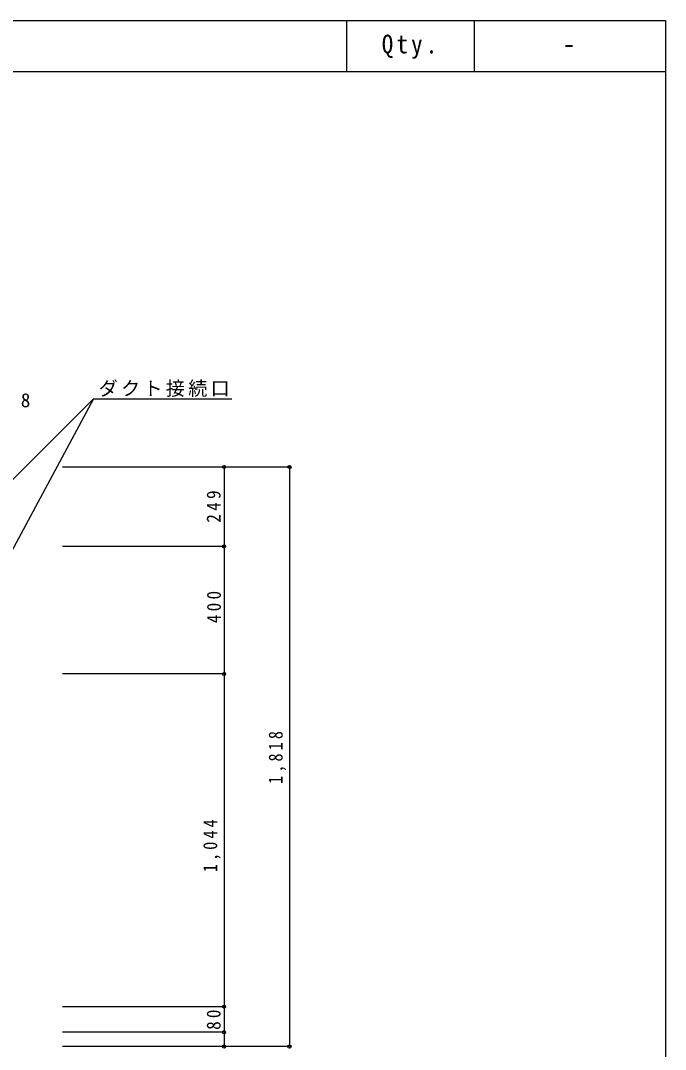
# Model space of a CAD drawing. Units: millimetres at full size, sheet at 1:20. Extents: x -3527 to 4553, y -2654 to 2966.
# Drawn here: x 2531 to 4553, y -262 to 2966 of the extents above; entities that cross this region are included whole.
import ezdxf
from ezdxf.enums import TextEntityAlignment as Align

# ---------------------------------------------------------------- set-up
doc = ezdxf.new("R2010")
doc.units = ezdxf.units.MM
doc.header["$LTSCALE"] = 20
doc.header["$PDMODE"] = 32
doc.header["$PDSIZE"] = 10
doc.layers.add('0-0', color=4, linetype='Continuous')
doc.layers.add('F-0', color=7, linetype='Continuous')
doc.styles.add('ＭＳ ゴシック', font='')
doc.styles.get('ＭＳ ゴシック').set_extended_font_data('MS Gothic')

msp = doc.modelspace()

# ---------------------------------------------------------------- linework, layer by layer
at = {"layer": '0-0'}
for p, q in [((2759.57, 1779.69), (3193.43, 1779.69)), ((3373.73, 1565.18), (2661.73, 1565.18)), ((3168.56, 1565.18), (2661.73, 1565.18)), ((3168.56, 1565.18), (3168.56, 1316.18)), ((3373.73, 1565.18), (3373.73, -252.82)), ((3168.56, 1316.18), (2661.73, 1316.18)), ((3168.56, 1316.18), (2661.73, 1316.18)), ((3168.56, 1316.18), (3168.56, 916.18)), ((3168.56, 916.18), (2661.73, 916.18)), ((3168.56, 916.18), (3168.56, -127.82)), ((3168.56, -127.82), (2661.73, -127.82)), ((3168.56, -127.82), (2661.73, -127.82)), ((3168.56, -127.82), (3168.56, -207.82)), ((3168.56, -207.82), (2661.73, -207.82)), ((3168.56, -207.82), (3168.56, -252.82)), ((3373.73, -252.82), (2661.73, -252.82)), ((3168.56, -252.82), (2661.73, -252.82))]:
    msp.add_line(p, q, dxfattribs=at)
msp.add_lwpolyline([(2295.56, 1316.18), (2759.57, 1779.69), (2295.56, 916.18)], dxfattribs=at)
at = {"layer": '0-0', "color": 5}
for p in [(3168.56, 1565.18), (3373.73, 1565.18), (3168.56, 1316.18), (3168.56, 916.18), (3168.56, -127.82), (3168.56, -207.82), (3168.56, -252.82), (3373.73, -252.82)]:
    msp.add_point(p, dxfattribs=at)
at = {"layer": 'F-0', "color": 5}
for p, q in [((3552.82, 2965.87), (3552.82, 2805.87)), ((3952.82, 2965.87), (3952.82, 2805.87)), ((4552.82, 2965.87), (4552.82, -2654.13)), ((-3527.18, 2805.87), (4552.82, 2805.87))]:
    msp.add_line(p, q, dxfattribs=at)
msp.add_lwpolyline([(-3527.18, -2654.13), (-3527.18, 2965.87), (4552.82, 2965.87)], dxfattribs=at)

# ---------------------------------------------------------------- texts
at = {"layer": '0-0', "color": 7, "style": 'ＭＳ ゴシック'}
msp.add_text('8', height=43.99, dxfattribs=at).set_placement((2531.35, 1739.7), align=Align.BOTTOM_LEFT)
at = {"layer": '0-0', "color": 7, "insert": (2775.48, 1785.15), "char_height": 43.99, "attachment_point": 7, "style": 'ＭＳ ゴシック'}
msp.add_mtext('\\T1.17;ダクト接続口', dxfattribs=at)
at = {"layer": '0-0', "color": 7, "char_height": 43.99, "attachment_point": 7, "rotation": 90, "style": 'ＭＳ ゴシック'}
for s, insert in [('\\T1.38;\\W0.9;249', (3158.56, 1390.68)), ('\\T1.38;\\W0.9;400', (3159.41, 1075.4)), ('\\T1.38;\\W0.85;1,818', (3363.73, 571.18)), ('\\T1.38;\\W0.85;1,044', (3158.56, 294.18)), ('\\T1.36;\\W0.9;80', (3158.56, -200.32))]:
    msp.add_mtext(s, dxfattribs=dict(at, insert=insert))
at = {"layer": 'F-0', "style": 'ＭＳ ゴシック'}
msp.add_text('-', height=58.65, dxfattribs=at).set_placement((4230.82, 2845.87), align=Align.BOTTOM_LEFT)
at = {"layer": 'F-0', "insert": (3663.32, 2845.87), "char_height": 58.65, "attachment_point": 7, "style": 'ＭＳ ゴシック'}
msp.add_mtext('\\T1.28;\\W0.9;Qty.', dxfattribs=at)
msp.add_mtext('\\T1.28;\\W0.9;Qty.', dxfattribs=at)

doc.saveas('drawing.dxf')
